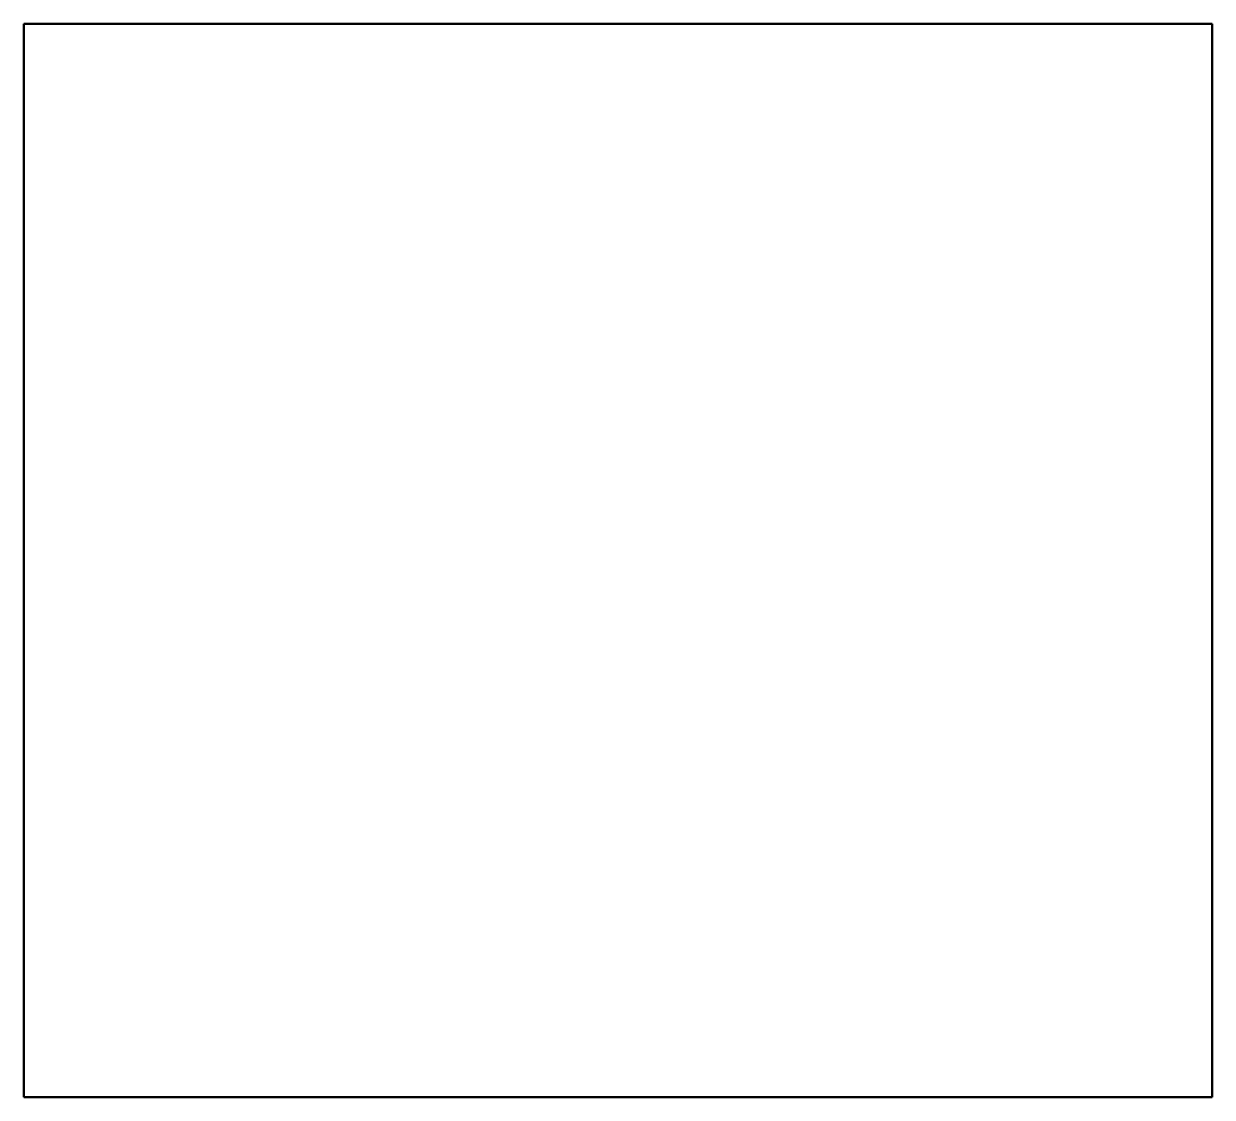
# Model space of a CAD drawing. Header units: millimetres. Extents: x 0 to 463, y -418 to 0.
import ezdxf

# ---------------------------------------------------------------- set-up
doc = ezdxf.new("R2010")
doc.units = ezdxf.units.MM
doc.layers.add('Outline', color=7, linetype='Continuous', lineweight=50)

msp = doc.modelspace()

# ---------------------------------------------------------------- linework, layer by layer
at = {"layer": 'Outline'}
for p, q in [((0, 0), (463, 0)), ((0, -418), (0, 0)), ((463, 0), (463, -418)), ((463, -418), (0, -418))]:
    msp.add_line(p, q, dxfattribs=at)

doc.saveas('drawing.dxf')
